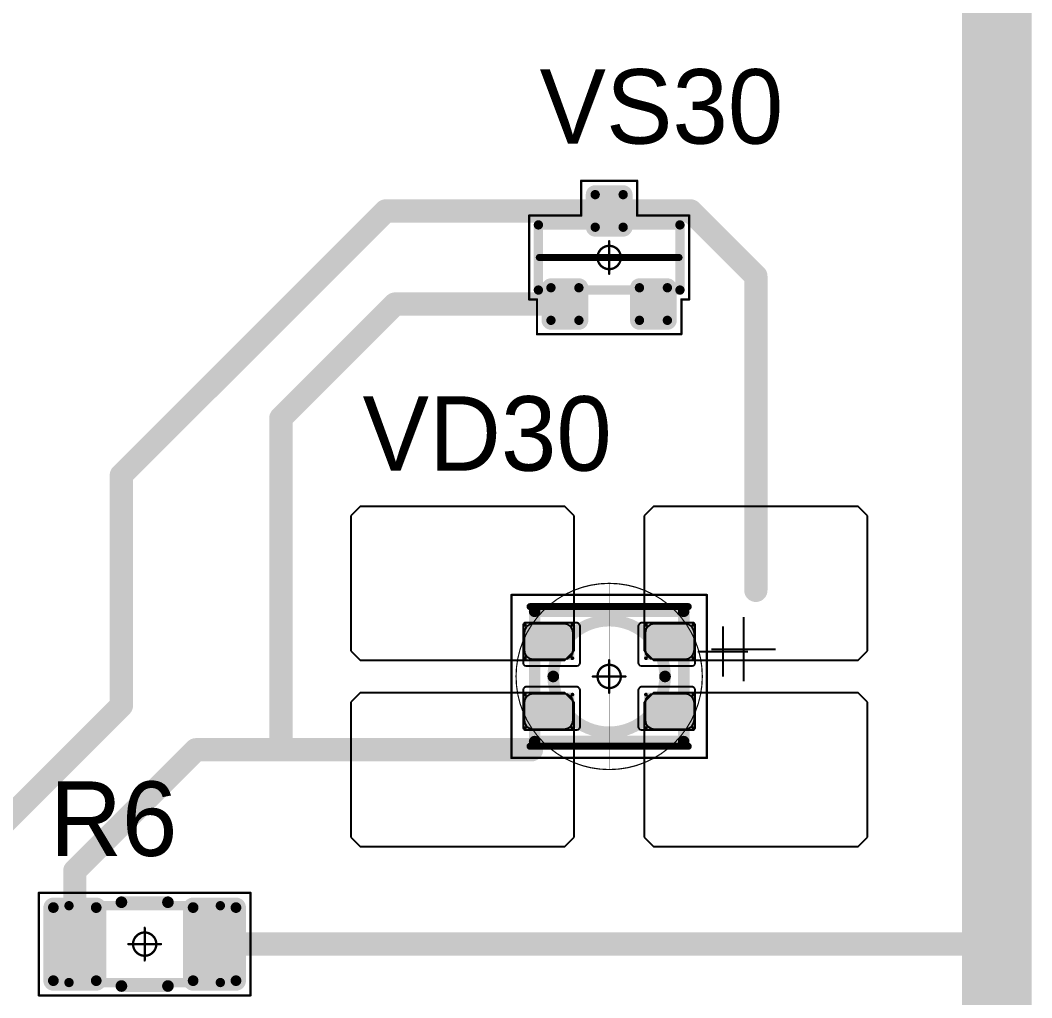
# Model space of a CAD drawing. Header units: millimetres. Extents: x 0 to 400, y 0 to 514.
# Drawn here: x 127.35 to 149.07, y 385.6 to 406.6 of the extents above; entities that cross this region are included whole.
import ezdxf

# ---------------------------------------------------------------- set-up
doc = ezdxf.new("R2010")
doc.units = ezdxf.units.MM
for name, color, linetype in [('Mechanical13', 56, 'Continuous'), ('Mechanical15', 56, 'Continuous'), ('Mechanical2', 216, 'Continuous'), ('TopLayer', 1, 'Continuous'), ('TopOverlay', 2, 'Continuous'), ('TopPaste', 8, 'Continuous'), ('TopSolder', 216, 'Continuous')]:
    doc.layers.add(name, color=color, linetype=linetype)

# ---------------------------------------------------------------- blocks, each defined once
blk = doc.blocks.new('SOT23_152')
at = {"layer": 'Mechanical13', "const_width": 0.2}
for points in [[(-0.7, 1.52), (0.7, 1.52)], [(-0.7, 1.52), (-0.7, -1.52)], [(0.7, 1.52), (0.7, -1.52)], [(-0.7, -1.52), (0.7, -1.52)]]:
    blk.add_lwpolyline(points, dxfattribs=at)
at = {"layer": 'Mechanical13', "const_width": 0.1}
for points in [[(-0.75, 1.52, 1), (-0.65, 1.52, 1)], [(-0.75, 1.52, 1), (-0.65, 1.52, 1)], [(0.65, 1.52, 1), (0.75, 1.52, 1)], [(0.65, 1.52, 1), (0.75, 1.52, 1)], [(-0.75, -1.52, 1), (-0.65, -1.52, 1)], [(-0.75, -1.52, 1), (-0.65, -1.52, 1)], [(0.65, -1.52, 1), (0.75, -1.52, 1)], [(0.65, -1.52, 1), (0.75, -1.52, 1)]]:
    blk.add_lwpolyline(points, format="xyb", close=True, dxfattribs=at)
at = {"layer": 'Mechanical15', "const_width": 0.05}
for points in [[(-0.9, 1.72), (-0.9, 1.55)], [(-0.9, 1.72), (0.9, 1.72)], [(0.9, 1.72), (0.9, 0.6)], [(-1.65, 1.55), (-1.65, -1.55)], [(-1.65, 1.55), (-0.9, 1.55)], [(0.9, 0.6), (1.65, 0.6)], [(1.65, 0.6), (1.65, -0.6)], [(0, 0.35), (0, -0.35)], [(-0.35, 0), (0.35, 0)], [(0.9, -0.6), (1.65, -0.6)], [(0.9, -0.6), (0.9, -1.72)], [(-1.65, -1.55), (-0.9, -1.55)], [(-0.9, -1.55), (-0.9, -1.72)], [(-0.9, -1.72), (0.9, -1.72)]]:
    blk.add_lwpolyline(points, dxfattribs=at)
at = {"layer": 'Mechanical15'}
for points, const_width in [([(-0.913, 1.72, 1), (-0.888, 1.72, 1)], 0.025), ([(-0.913, 1.72, 1), (-0.888, 1.72, 1)], 0.025), ([(0.888, 1.72, 1), (0.913, 1.72, 1)], 0.025), ([(0.888, 1.72, 1), (0.913, 1.72, 1)], 0.025), ([(-1.662, 1.55, 1), (-1.637, 1.55, 1)], 0.025), ([(-1.662, 1.55, 1), (-1.637, 1.55, 1)], 0.025), ([(-0.913, 1.55, 1), (-0.888, 1.55, 1)], 0.025), ([(-0.913, 1.55, 1), (-0.888, 1.55, 1)], 0.025), ([(0.888, 0.6, 1), (0.913, 0.6, 1)], 0.025), ([(0.888, 0.6, 1), (0.913, 0.6, 1)], 0.025), ([(1.637, 0.6, 1), (1.662, 0.6, 1)], 0.025), ([(1.637, 0.6, 1), (1.662, 0.6, 1)], 0.025), ([(0.25, 0, 1), (-0.25, 0, 1)], 0.05), ([(-0.012, 0.35, 1), (0.012, 0.35, 1)], 0.025), ([(-0.362, 0, 1), (-0.337, 0, 1)], 0.025), ([(-0.262, 0, 1), (-0.238, 0, 1)], 0.025), ([(0.238, 0, 1), (0.262, 0, 1)], 0.025), ([(0.337, 0, 1), (0.362, 0, 1)], 0.025), ([(-0.012, -0.35, 1), (0.012, -0.35, 1)], 0.025), ([(0.888, -0.6, 1), (0.913, -0.6, 1)], 0.025), ([(0.888, -0.6, 1), (0.913, -0.6, 1)], 0.025), ([(1.637, -0.6, 1), (1.662, -0.6, 1)], 0.025), ([(1.637, -0.6, 1), (1.662, -0.6, 1)], 0.025), ([(-1.662, -1.55, 1), (-1.637, -1.55, 1)], 0.025), ([(-1.662, -1.55, 1), (-1.637, -1.55, 1)], 0.025), ([(-0.913, -1.55, 1), (-0.888, -1.55, 1)], 0.025), ([(-0.913, -1.55, 1), (-0.888, -1.55, 1)], 0.025), ([(-0.913, -1.72, 1), (-0.888, -1.72, 1)], 0.025), ([(-0.913, -1.72, 1), (-0.888, -1.72, 1)], 0.025), ([(0.888, -1.72, 1), (0.913, -1.72, 1)], 0.025), ([(0.888, -1.72, 1), (0.913, -1.72, 1)], 0.025)]:
    blk.add_lwpolyline(points, format="xyb", close=True, dxfattribs=dict(at, const_width=const_width))
at = {"layer": 'TopLayer', "const_width": 0.1}
for points in [[(-1.4, 1.25, 1), (-1.3, 1.25, 1)], [(-0.7, 1.25, 1), (-0.6, 1.25, 1)], [(-1.4, 0.65, 1), (-1.3, 0.65, 1)], [(-0.7, 0.65, 1), (-0.6, 0.65, 1)], [(0.6, 0.3, 1), (0.7, 0.3, 1)], [(1.3, 0.3, 1), (1.4, 0.3, 1)], [(0.6, -0.3, 1), (0.7, -0.3, 1)], [(1.3, -0.3, 1), (1.4, -0.3, 1)], [(-1.4, -0.65, 1), (-1.3, -0.65, 1)], [(-0.7, -0.65, 1), (-0.6, -0.65, 1)], [(-1.4, -1.25, 1), (-1.3, -1.25, 1)], [(-0.7, -1.25, 1), (-0.6, -1.25, 1)]]:
    blk.add_lwpolyline(points, format="xyb", close=True, dxfattribs=at)
at = {"layer": 'TopLayer'}
for points in [[(-1.35, 1.35), (-1.35, 0.55), (-0.65, 1.35), (-0.65, 0.55)], [(-1.45, 1.25), (-1.45, 0.65), (-0.55, 1.25), (-0.55, 0.65)], [(0.55, 0.3), (0.55, -0.3), (1.45, 0.3), (1.45, -0.3)], [(0.65, 0.4), (0.65, -0.4), (1.35, 0.4), (1.35, -0.4)], [(-1.45, -0.65), (-1.45, -1.25), (-0.55, -0.65), (-0.55, -1.25)], [(-1.35, -0.55), (-1.35, -1.35), (-0.65, -0.55), (-0.65, -1.35)]]:
    blk.add_solid(points, dxfattribs=at)
at = {"layer": 'TopOverlay', "const_width": 0.15}
blk.add_lwpolyline([(0, 1.5), (0, -1.5)], dxfattribs=at)
at = {"layer": 'TopOverlay', "const_width": 0.075}
for points in [[(-0.038, 1.5, 1), (0.038, 1.5, 1)], [(-0.038, -1.5, 1), (0.038, -1.5, 1)]]:
    blk.add_lwpolyline(points, format="xyb", close=True, dxfattribs=at)
at = {"layer": 'TopPaste', "const_width": 0.075}
for points in [[(-1.387, 1.25, 1), (-1.313, 1.25, 1)], [(-0.687, 1.25, 1), (-0.613, 1.25, 1)], [(-1.387, 0.65, 1), (-1.313, 0.65, 1)], [(-0.687, 0.65, 1), (-0.613, 0.65, 1)], [(0.613, 0.3, 1), (0.687, 0.3, 1)], [(1.313, 0.3, 1), (1.387, 0.3, 1)], [(0.613, -0.3, 1), (0.687, -0.3, 1)], [(1.313, -0.3, 1), (1.387, -0.3, 1)], [(-1.387, -0.65, 1), (-1.313, -0.65, 1)], [(-0.687, -0.65, 1), (-0.613, -0.65, 1)], [(-1.387, -1.25, 1), (-1.313, -1.25, 1)], [(-0.687, -1.25, 1), (-0.613, -1.25, 1)]]:
    blk.add_lwpolyline(points, format="xyb", close=True, dxfattribs=at)
at = {"layer": 'TopPaste'}
for points in [[(-1.35, 1.325), (-1.35, 0.575), (-0.65, 1.325), (-0.65, 0.575)], [(-1.425, 1.25), (-1.425, 0.65), (-0.575, 1.25), (-0.575, 0.65)], [(0.575, 0.3), (0.575, -0.3), (1.425, 0.3), (1.425, -0.3)], [(0.65, 0.375), (0.65, -0.375), (1.35, 0.375), (1.35, -0.375)], [(-1.425, -0.65), (-1.425, -1.25), (-0.575, -0.65), (-0.575, -1.25)], [(-1.35, -0.575), (-1.35, -1.325), (-0.65, -0.575), (-0.65, -1.325)]]:
    blk.add_solid(points, dxfattribs=at)
at = {"layer": 'TopSolder', "const_width": 0.202}
for points in [[(-1.451, 1.25, 1), (-1.249, 1.25, 1)], [(-0.751, 1.25, 1), (-0.549, 1.25, 1)], [(-1.451, 0.65, 1), (-1.249, 0.65, 1)], [(-0.751, 0.65, 1), (-0.549, 0.65, 1)], [(0.549, 0.3, 1), (0.751, 0.3, 1)], [(1.249, 0.3, 1), (1.451, 0.3, 1)], [(0.549, -0.3, 1), (0.751, -0.3, 1)], [(1.249, -0.3, 1), (1.451, -0.3, 1)], [(-1.451, -0.65, 1), (-1.249, -0.65, 1)], [(-0.751, -0.65, 1), (-0.549, -0.65, 1)], [(-1.451, -1.25, 1), (-1.249, -1.25, 1)], [(-0.751, -1.25, 1), (-0.549, -1.25, 1)]]:
    blk.add_lwpolyline(points, format="xyb", close=True, dxfattribs=at)
at = {"layer": 'TopSolder'}
for points in [[(-1.35, 1.452), (-1.35, 0.448), (-0.65, 1.452), (-0.65, 0.448)], [(-1.552, 1.25), (-1.552, 0.65), (-0.448, 1.25), (-0.448, 0.65)], [(0.65, 0.502), (0.65, -0.502), (1.35, 0.502), (1.35, -0.502)], [(0.448, 0.3), (0.448, -0.3), (1.552, 0.3), (1.552, -0.3)], [(-1.552, -0.65), (-1.552, -1.25), (-0.448, -0.65), (-0.448, -1.25)], [(-1.35, -0.448), (-1.35, -1.452), (-0.65, -0.448), (-0.65, -1.452)]]:
    blk.add_solid(points, dxfattribs=at)
blk = doc.blocks.new('E65F_325')
at = {"layer": 'Mechanical13'}
for p, q in [((2.441, 1.071), (2.441, 0)), ((1.905, 0.536), (2.976, 0.536))]:
    blk.add_line(p, q, dxfattribs=at)
at = {"layer": 'Mechanical13', "const_width": 0.25}
for points in [[(-1.6, -1.4), (-1.6, 1.4)], [(-1.6, 1.4), (1.6, 1.4)], [(1.6, -1.4), (1.6, 1.4)], [(-1.6, -1.4), (1.6, -1.4)]]:
    blk.add_lwpolyline(points, dxfattribs=at)
at = {"layer": 'Mechanical13'}
for points, const_width in [([(-1.663, 1.4, 1), (-1.538, 1.4, 1)], 0.125), ([(-1.663, 1.4, 1), (-1.538, 1.4, 1)], 0.125), ([(1.537, 1.4, 1), (1.662, 1.4, 1)], 0.125), ([(1.537, 1.4, 1), (1.662, 1.4, 1)], 0.125), ([(1.2, 0, 1), (-1.2, 0, 1)], 0.25), ([(-1.263, 0, 1), (-1.138, 0, 1)], 0.125), ([(1.137, 0, 1), (1.262, 0, 1)], 0.125), ([(-1.663, -1.4, 1), (-1.538, -1.4, 1)], 0.125), ([(-1.663, -1.4, 1), (-1.538, -1.4, 1)], 0.125), ([(1.537, -1.4, 1), (1.662, -1.4, 1)], 0.125), ([(1.537, -1.4, 1), (1.662, -1.4, 1)], 0.125)]:
    blk.add_lwpolyline(points, format="xyb", close=True, dxfattribs=dict(at, const_width=const_width))
at = {"layer": 'Mechanical15', "const_width": 0.05}
for points in [[(-2.1, 1.75), (2.1, 1.75)], [(-2.1, -1.75), (-2.1, 1.75)], [(2.1, -1.75), (2.1, 1.75)], [(0, -0.35), (0, 0.35)], [(0, -0.35), (0, 0.35)], [(-0.35, 0), (0.35, 0)], [(-0.35, 0), (0.35, 0)], [(-2.1, -1.75), (2.1, -1.75)]]:
    blk.add_lwpolyline(points, dxfattribs=at)
at = {"layer": 'Mechanical15'}
for points, const_width in [([(-2.113, 1.75, 1), (-2.088, 1.75, 1)], 0.025), ([(-2.113, 1.75, 1), (-2.088, 1.75, 1)], 0.025), ([(2.087, 1.75, 1), (2.112, 1.75, 1)], 0.025), ([(2.087, 1.75, 1), (2.112, 1.75, 1)], 0.025), ([(0.25, 0, 1), (-0.25, 0, 1)], 0.05), ([(0.25, 0, 1), (-0.25, 0, 1)], 0.05), ([(-0.013, 0.35, 1), (0.012, 0.35, 1)], 0.025), ([(-0.013, 0.35, 1), (0.012, 0.35, 1)], 0.025), ([(-0.363, 0, 1), (-0.338, 0, 1)], 0.025), ([(-0.363, 0, 1), (-0.338, 0, 1)], 0.025), ([(-0.263, 0, 1), (-0.238, 0, 1)], 0.025), ([(-0.263, 0, 1), (-0.238, 0, 1)], 0.025), ([(0.237, 0, 1), (0.262, 0, 1)], 0.025), ([(0.237, 0, 1), (0.262, 0, 1)], 0.025), ([(0.337, 0, 1), (0.362, 0, 1)], 0.025), ([(0.337, 0, 1), (0.362, 0, 1)], 0.025), ([(-0.013, -0.35, 1), (0.012, -0.35, 1)], 0.025), ([(-0.013, -0.35, 1), (0.012, -0.35, 1)], 0.025), ([(-2.113, -1.75, 1), (-2.088, -1.75, 1)], 0.025), ([(-2.113, -1.75, 1), (-2.088, -1.75, 1)], 0.025), ([(2.087, -1.75, 1), (2.112, -1.75, 1)], 0.025), ([(2.087, -1.75, 1), (2.112, -1.75, 1)], 0.025)]:
    blk.add_lwpolyline(points, format="xyb", close=True, dxfattribs=dict(at, const_width=const_width))
at = {"layer": 'TopLayer'}
for p, q in [((-5.35, 3.65), (-5.55, 3.45)), ((-0.95, 3.65), (-5.35, 3.65)), ((-5.35, 3.65), (-5.35, 3.65)), ((-0.75, 3.45), (-0.95, 3.65)), ((0.95, 3.65), (0.75, 3.45)), ((5.35, 3.65), (0.95, 3.65)), ((0.95, 3.65), (0.95, 3.65)), ((5.55, 3.45), (5.35, 3.65)), ((-5.55, 3.45), (-5.55, 3.45)), ((-5.55, 3.45), (-5.55, 0.55)), ((-0.75, 0.55), (-0.75, 3.45)), ((0.75, 3.45), (0.75, 3.45)), ((0.75, 3.45), (0.75, 0.55)), ((5.55, 0.55), (5.55, 3.45)), ((-5.55, 0.55), (-5.35, 0.35)), ((-0.95, 0.35), (-0.75, 0.55)), ((0.75, 0.55), (0.95, 0.35)), ((5.35, 0.35), (5.55, 0.55)), ((-5.35, 0.35), (-0.95, 0.35)), ((0.95, 0.35), (5.35, 0.35)), ((-5.35, -0.35), (-5.55, -0.55)), ((-0.95, -0.35), (-5.35, -0.35)), ((-5.35, -0.35), (-5.35, -0.35)), ((-0.75, -0.55), (-0.95, -0.35)), ((0.95, -0.35), (0.75, -0.55)), ((5.35, -0.35), (0.95, -0.35)), ((0.95, -0.35), (0.95, -0.35)), ((5.55, -0.55), (5.35, -0.35)), ((-5.55, -0.55), (-5.55, -0.55)), ((-5.55, -0.55), (-5.55, -3.45)), ((-0.75, -3.45), (-0.75, -0.55)), ((0.75, -0.55), (0.75, -0.55)), ((0.75, -0.55), (0.75, -3.45)), ((5.55, -3.45), (5.55, -0.55)), ((-5.55, -3.45), (-5.35, -3.65)), ((-0.95, -3.65), (-0.75, -3.45)), ((0.75, -3.45), (0.95, -3.65)), ((5.35, -3.65), (5.55, -3.45)), ((-5.35, -3.65), (-0.95, -3.65)), ((0.95, -3.65), (5.35, -3.65))]:
    blk.add_line(p, q, dxfattribs=at)
at = {"layer": 'TopLayer', "const_width": 0.04}
for points in [[(-1.83, 1.11, 1), (-1.79, 1.11, 1)], [(-0.81, 1.11, 1), (-0.77, 1.11, 1)], [(0.77, 1.11, 1), (0.81, 1.11, 1)], [(1.79, 1.11, 1), (1.83, 1.11, 1)], [(-1.83, 0.39, 1), (-1.79, 0.39, 1)], [(-0.81, 0.39, 1), (-0.77, 0.39, 1)], [(0.77, 0.39, 1), (0.81, 0.39, 1)], [(1.79, 0.39, 1), (1.83, 0.39, 1)], [(-1.83, -0.39, 1), (-1.79, -0.39, 1)], [(-0.81, -0.39, 1), (-0.77, -0.39, 1)], [(0.77, -0.39, 1), (0.81, -0.39, 1)], [(1.79, -0.39, 1), (1.83, -0.39, 1)], [(-1.83, -1.11, 1), (-1.79, -1.11, 1)], [(-0.81, -1.11, 1), (-0.77, -1.11, 1)], [(0.77, -1.11, 1), (0.81, -1.11, 1)], [(1.79, -1.11, 1), (1.83, -1.11, 1)]]:
    blk.add_lwpolyline(points, format="xyb", close=True, dxfattribs=at)
at = {"layer": 'TopLayer'}
for points in [[(-1.85, 1.11), (-1.85, 0.39), (-0.75, 1.11), (-0.75, 0.39)], [(-1.81, 1.15), (-1.81, 0.35), (-0.79, 1.15), (-0.79, 0.35)], [(0.75, 1.11), (0.75, 0.39), (1.85, 1.11), (1.85, 0.39)], [(0.79, 1.15), (0.79, 0.35), (1.81, 1.15), (1.81, 0.35)], [(-1.85, -0.39), (-1.85, -1.11), (-0.75, -0.39), (-0.75, -1.11)], [(-1.81, -0.35), (-1.81, -1.15), (-0.79, -0.35), (-0.79, -1.15)], [(0.75, -0.39), (0.75, -1.11), (1.85, -0.39), (1.85, -1.11)], [(0.79, -0.35), (0.79, -1.15), (1.81, -0.35), (1.81, -1.15)]]:
    blk.add_solid(points, dxfattribs=at)
at = {"layer": 'TopOverlay'}
for p, q in [((2.886, 1.271), (2.886, -0.1)), ((2.2, 0.586), (3.571, 0.586))]:
    blk.add_line(p, q, dxfattribs=at)
at = {"layer": 'TopOverlay', "const_width": 0.15}
for points in [[(-1.7, 1.5), (1.7, 1.5)], [(-1.7, -1.5), (1.7, -1.5)]]:
    blk.add_lwpolyline(points, dxfattribs=at)
at = {"layer": 'TopOverlay', "const_width": 0.075}
for points in [[(-1.738, 1.5, 1), (-1.663, 1.5, 1)], [(1.662, 1.5, 1), (1.737, 1.5, 1)], [(-1.738, -1.5, 1), (-1.663, -1.5, 1)], [(1.662, -1.5, 1), (1.737, -1.5, 1)]]:
    blk.add_lwpolyline(points, format="xyb", close=True, dxfattribs=at)
at = {"layer": 'TopPaste'}
for p, q in [((-1.711, 1.114), (-1.773, 1.073)), ((-1.638, 1.129), (-1.711, 1.114)), ((-0.963, 1.129), (-1.638, 1.129)), ((-0.889, 1.114), (-0.963, 1.129)), ((-0.827, 1.073), (-0.889, 1.114)), ((0.889, 1.114), (0.827, 1.073)), ((0.962, 1.129), (0.889, 1.114)), ((1.637, 1.129), (0.962, 1.129)), ((1.711, 1.114), (1.637, 1.129)), ((1.773, 1.073), (1.711, 1.114)), ((-1.814, 1.011), (-1.829, 0.938)), ((-1.829, 0.938), (-1.829, 0.563)), ((-1.773, 1.073), (-1.814, 1.011)), ((-0.786, 1.011), (-0.827, 1.073)), ((-0.771, 0.938), (-0.786, 1.011)), ((-0.771, 0.563), (-0.771, 0.938)), ((0.786, 1.011), (0.771, 0.938)), ((0.771, 0.938), (0.771, 0.563)), ((0.827, 1.073), (0.786, 1.011)), ((1.814, 1.011), (1.773, 1.073)), ((1.829, 0.938), (1.814, 1.011)), ((1.829, 0.563), (1.829, 0.938)), ((-1.829, 0.563), (-1.814, 0.489)), ((-1.814, 0.489), (-1.773, 0.427)), ((-0.827, 0.427), (-0.786, 0.489)), ((-0.786, 0.489), (-0.771, 0.563)), ((0.771, 0.563), (0.786, 0.489)), ((0.786, 0.489), (0.827, 0.427)), ((1.773, 0.427), (1.814, 0.489)), ((1.814, 0.489), (1.829, 0.563)), ((-1.773, 0.427), (-1.711, 0.386)), ((-1.711, 0.386), (-1.638, 0.371)), ((-1.638, 0.371), (-0.963, 0.371)), ((-0.963, 0.371), (-0.889, 0.386)), ((-0.889, 0.386), (-0.827, 0.427)), ((0.827, 0.427), (0.889, 0.386)), ((0.889, 0.386), (0.962, 0.371)), ((0.962, 0.371), (1.637, 0.371)), ((1.637, 0.371), (1.711, 0.386)), ((1.711, 0.386), (1.773, 0.427)), ((-1.773, -0.427), (-1.814, -0.489)), ((-1.711, -0.386), (-1.773, -0.427)), ((-1.638, -0.371), (-1.711, -0.386)), ((-0.963, -0.371), (-1.638, -0.371)), ((-0.889, -0.386), (-0.963, -0.371)), ((-0.827, -0.427), (-0.889, -0.386)), ((-0.786, -0.489), (-0.827, -0.427)), ((0.827, -0.427), (0.786, -0.489)), ((0.889, -0.386), (0.827, -0.427)), ((0.962, -0.371), (0.889, -0.386)), ((1.637, -0.371), (0.962, -0.371)), ((1.711, -0.386), (1.637, -0.371)), ((1.773, -0.427), (1.711, -0.386)), ((1.814, -0.489), (1.773, -0.427)), ((-1.814, -0.489), (-1.829, -0.563)), ((-1.829, -0.563), (-1.829, -0.938)), ((-0.771, -0.563), (-0.786, -0.489)), ((-0.771, -0.938), (-0.771, -0.563)), ((0.786, -0.489), (0.771, -0.563)), ((0.771, -0.563), (0.771, -0.938)), ((1.829, -0.563), (1.814, -0.489)), ((1.829, -0.938), (1.829, -0.563)), ((-1.829, -0.938), (-1.814, -1.011)), ((-1.814, -1.011), (-1.773, -1.073)), ((-1.773, -1.073), (-1.711, -1.114)), ((-0.889, -1.114), (-0.827, -1.073)), ((-0.827, -1.073), (-0.786, -1.011)), ((-0.786, -1.011), (-0.771, -0.938)), ((0.771, -0.938), (0.786, -1.011)), ((0.786, -1.011), (0.827, -1.073)), ((0.827, -1.073), (0.889, -1.114)), ((1.711, -1.114), (1.773, -1.073)), ((1.773, -1.073), (1.814, -1.011)), ((1.814, -1.011), (1.829, -0.938)), ((-1.711, -1.114), (-1.638, -1.129)), ((-1.638, -1.129), (-0.963, -1.129)), ((-0.963, -1.129), (-0.889, -1.114)), ((0.889, -1.114), (0.962, -1.129)), ((0.962, -1.129), (1.637, -1.129)), ((1.637, -1.129), (1.711, -1.114))]:
    blk.add_line(p, q, dxfattribs=at)
at = {"layer": 'TopSolder'}
for p, q in [((-1.842, 1.129), (-1.85, 1.111)), ((-1.85, 1.111), (-1.85, 1.101)), ((-1.85, 1.101), (-1.85, 1.101)), ((-1.85, 1.101), (-1.85, 0.301)), ((-1.828, 1.143), (-1.842, 1.129)), ((-1.81, 1.151), (-1.828, 1.143)), ((-1.8, 1.151), (-1.81, 1.151)), ((-0.7, 1.151), (-1.8, 1.151)), ((-0.685, 1.151), (-0.7, 1.151)), ((-0.7, 1.151), (-0.7, 1.151)), ((-0.658, 1.139), (-0.685, 1.151)), ((-0.636, 1.118), (-0.658, 1.139)), ((-0.625, 1.09), (-0.636, 1.118)), ((-0.625, 1.076), (-0.625, 1.09)), ((0.636, 1.118), (0.625, 1.09)), ((0.625, 1.09), (0.625, 1.076)), ((0.657, 1.139), (0.636, 1.118)), ((0.685, 1.151), (0.657, 1.139)), ((0.7, 1.151), (0.685, 1.151)), ((1.8, 1.151), (0.7, 1.151)), ((1.81, 1.151), (1.8, 1.151)), ((1.8, 1.151), (1.8, 1.151)), ((1.828, 1.143), (1.81, 1.151)), ((1.842, 1.129), (1.828, 1.143)), ((1.85, 1.111), (1.842, 1.129)), ((1.85, 1.101), (1.85, 1.111)), ((1.85, 0.301), (1.85, 1.101)), ((-0.625, 0.301), (-0.625, 1.076)), ((0.625, 1.076), (0.625, 1.076)), ((0.625, 1.076), (0.625, 0.301)), ((-1.85, 0.301), (-1.85, 0.286)), ((-1.85, 0.286), (-1.839, 0.258)), ((-1.839, 0.258), (-1.818, 0.237)), ((-1.818, 0.237), (-1.79, 0.226)), ((-1.79, 0.226), (-1.775, 0.226)), ((-1.775, 0.226), (-1.775, 0.226)), ((-1.775, 0.226), (-0.7, 0.226)), ((-0.7, 0.226), (-0.685, 0.226)), ((-0.685, 0.226), (-0.658, 0.237)), ((-0.658, 0.237), (-0.636, 0.258)), ((-0.636, 0.258), (-0.625, 0.286)), ((-0.625, 0.286), (-0.625, 0.301)), ((-0.625, 0.301), (-0.625, 0.301)), ((0.625, 0.301), (0.625, 0.286)), ((0.625, 0.286), (0.636, 0.258)), ((0.636, 0.258), (0.657, 0.237)), ((0.657, 0.237), (0.685, 0.226)), ((0.685, 0.226), (0.7, 0.226)), ((0.7, 0.226), (0.7, 0.226)), ((0.7, 0.226), (1.775, 0.226)), ((1.775, 0.226), (1.79, 0.226)), ((1.79, 0.226), (1.817, 0.237)), ((1.817, 0.237), (1.839, 0.258)), ((1.839, 0.258), (1.85, 0.286)), ((1.85, 0.286), (1.85, 0.301)), ((1.85, 0.301), (1.85, 0.301)), ((-1.839, -0.257), (-1.85, -0.285)), ((-1.85, -0.285), (-1.85, -0.299)), ((-1.85, -0.299), (-1.85, -0.299)), ((-1.85, -0.299), (-1.85, -1.099)), ((-1.818, -0.236), (-1.839, -0.257)), ((-1.79, -0.224), (-1.818, -0.236)), ((-1.775, -0.224), (-1.79, -0.224)), ((-0.7, -0.224), (-1.775, -0.224)), ((-0.685, -0.224), (-0.7, -0.224)), ((-0.7, -0.224), (-0.7, -0.224)), ((-0.658, -0.236), (-0.685, -0.224)), ((-0.636, -0.257), (-0.658, -0.236)), ((-0.625, -0.285), (-0.636, -0.257)), ((-0.625, -0.299), (-0.625, -0.285)), ((-0.625, -1.074), (-0.625, -0.299)), ((0.636, -0.257), (0.625, -0.285)), ((0.625, -0.285), (0.625, -0.299)), ((0.625, -0.299), (0.625, -0.299)), ((0.625, -0.299), (0.625, -1.074)), ((0.657, -0.236), (0.636, -0.257)), ((0.685, -0.224), (0.657, -0.236)), ((0.7, -0.224), (0.685, -0.224)), ((1.775, -0.224), (0.7, -0.224)), ((1.79, -0.224), (1.775, -0.224)), ((1.775, -0.224), (1.775, -0.224)), ((1.817, -0.236), (1.79, -0.224)), ((1.839, -0.257), (1.817, -0.236)), ((1.85, -0.285), (1.839, -0.257)), ((1.85, -0.299), (1.85, -0.285)), ((1.85, -1.099), (1.85, -0.299)), ((-0.625, -1.089), (-0.625, -1.074)), ((-0.625, -1.074), (-0.625, -1.074)), ((0.625, -1.074), (0.625, -1.089)), ((-1.85, -1.099), (-1.85, -1.109)), ((-1.85, -1.109), (-1.842, -1.128)), ((-1.842, -1.128), (-1.828, -1.142)), ((-1.828, -1.142), (-1.81, -1.149)), ((-1.81, -1.149), (-1.8, -1.149)), ((-1.8, -1.149), (-0.7, -1.149)), ((-1.8, -1.149), (-1.8, -1.149)), ((-0.7, -1.149), (-0.685, -1.149)), ((-0.685, -1.149), (-0.658, -1.138)), ((-0.658, -1.138), (-0.636, -1.117)), ((-0.636, -1.117), (-0.625, -1.089)), ((0.625, -1.089), (0.636, -1.117)), ((0.636, -1.117), (0.657, -1.138)), ((0.657, -1.138), (0.685, -1.149)), ((0.685, -1.149), (0.7, -1.149)), ((0.7, -1.149), (1.8, -1.149)), ((0.7, -1.149), (0.7, -1.149)), ((1.8, -1.149), (1.81, -1.149)), ((1.81, -1.149), (1.828, -1.142)), ((1.828, -1.142), (1.842, -1.128)), ((1.842, -1.128), (1.85, -1.109)), ((1.85, -1.109), (1.85, -1.099)), ((1.85, -1.099), (1.85, -1.099))]:
    blk.add_line(p, q, dxfattribs=at)
blk = doc.blocks.new('RC1206S_386')
at = {"layer": 'Mechanical13', "const_width": 0.2}
for points in [[(-1.625, -0.825), (-1.625, 0.825)], [(-1.625, 0.825), (1.625, 0.825)], [(1.625, -0.825), (1.625, 0.825)], [(-1.625, -0.825), (1.625, -0.825)]]:
    blk.add_lwpolyline(points, dxfattribs=at)
at = {"layer": 'Mechanical13', "const_width": 0.1}
for points in [[(-1.675, 0.825, 1), (-1.575, 0.825, 1)], [(-1.675, 0.825, 1), (-1.575, 0.825, 1)], [(1.575, 0.825, 1), (1.675, 0.825, 1)], [(1.575, 0.825, 1), (1.675, 0.825, 1)], [(-1.675, -0.825, 1), (-1.575, -0.825, 1)], [(-1.675, -0.825, 1), (-1.575, -0.825, 1)], [(1.575, -0.825, 1), (1.675, -0.825, 1)], [(1.575, -0.825, 1), (1.675, -0.825, 1)]]:
    blk.add_lwpolyline(points, format="xyb", close=True, dxfattribs=at)
at = {"layer": 'Mechanical15', "const_width": 0.05}
for points in [[(-2.275, -1.1), (-2.275, 1.1)], [(-2.275, 1.1), (2.275, 1.1)], [(2.275, -1.1), (2.275, 1.1)], [(0, -0.35), (0, 0.35)], [(-0.35, 0), (0.35, 0)], [(-2.275, -1.1), (2.275, -1.1)]]:
    blk.add_lwpolyline(points, dxfattribs=at)
at = {"layer": 'Mechanical15'}
for points, const_width in [([(-2.287, 1.1, 1), (-2.262, 1.1, 1)], 0.025), ([(-2.287, 1.1, 1), (-2.262, 1.1, 1)], 0.025), ([(2.262, 1.1, 1), (2.287, 1.1, 1)], 0.025), ([(2.262, 1.1, 1), (2.287, 1.1, 1)], 0.025), ([(0.25, 0, 1), (-0.25, 0, 1)], 0.05), ([(-0.012, 0.35, 1), (0.012, 0.35, 1)], 0.025), ([(-0.362, 0, 1), (-0.337, 0, 1)], 0.025), ([(-0.262, 0, 1), (-0.238, 0, 1)], 0.025), ([(0.238, 0, 1), (0.262, 0, 1)], 0.025), ([(0.337, 0, 1), (0.362, 0, 1)], 0.025), ([(-0.012, -0.35, 1), (0.012, -0.35, 1)], 0.025), ([(-2.287, -1.1, 1), (-2.262, -1.1, 1)], 0.025), ([(-2.287, -1.1, 1), (-2.262, -1.1, 1)], 0.025), ([(2.262, -1.1, 1), (2.287, -1.1, 1)], 0.025), ([(2.262, -1.1, 1), (2.287, -1.1, 1)], 0.025)]:
    blk.add_lwpolyline(points, format="xyb", close=True, dxfattribs=dict(at, const_width=const_width))
at = {"layer": 'TopLayer', "const_width": 0.115}
for points in [[(-2.018, 0.785, 1), (-1.903, 0.785, 1)], [(-1.098, 0.785, 1), (-0.983, 0.785, 1)], [(0.983, 0.785, 1), (1.098, 0.785, 1)], [(1.903, 0.785, 1), (2.018, 0.785, 1)], [(-2.018, -0.785, 1), (-1.903, -0.785, 1)], [(-1.098, -0.785, 1), (-0.983, -0.785, 1)], [(0.983, -0.785, 1), (1.098, -0.785, 1)], [(1.903, -0.785, 1), (2.018, -0.785, 1)]]:
    blk.add_lwpolyline(points, format="xyb", close=True, dxfattribs=at)
at = {"layer": 'TopLayer'}
for points in [[(-1.96, -0.9), (-1.04, -0.9), (-1.96, 0.9), (-1.04, 0.9)], [(1.04, -0.9), (1.96, -0.9), (1.04, 0.9), (1.96, 0.9)], [(-2.075, -0.785), (-0.925, -0.785), (-2.075, 0.785), (-0.925, 0.785)], [(0.925, -0.785), (2.075, -0.785), (0.925, 0.785), (2.075, 0.785)]]:
    blk.add_solid(points, dxfattribs=at)
at = {"layer": 'TopOverlay', "const_width": 0.25}
for points in [[(-0.5, 0.9), (0.5, 0.9)], [(-0.5, -0.9), (0.5, -0.9)]]:
    blk.add_lwpolyline(points, dxfattribs=at)
at = {"layer": 'TopOverlay', "const_width": 0.125}
for points in [[(-0.562, 0.9, 1), (-0.437, 0.9, 1)], [(0.437, 0.9, 1), (0.562, 0.9, 1)], [(-0.562, -0.9, 1), (-0.437, -0.9, 1)], [(0.437, -0.9, 1), (0.562, -0.9, 1)]]:
    blk.add_lwpolyline(points, format="xyb", close=True, dxfattribs=at)
at = {"layer": 'TopPaste', "const_width": 0.09}
for points in [[(-2.005, 0.785, 1), (-1.915, 0.785, 1)], [(-1.085, 0.785, 1), (-0.995, 0.785, 1)], [(0.995, 0.785, 1), (1.085, 0.785, 1)], [(1.915, 0.785, 1), (2.005, 0.785, 1)], [(-2.005, -0.785, 1), (-1.915, -0.785, 1)], [(-1.085, -0.785, 1), (-0.995, -0.785, 1)], [(0.995, -0.785, 1), (1.085, -0.785, 1)], [(1.915, -0.785, 1), (2.005, -0.785, 1)]]:
    blk.add_lwpolyline(points, format="xyb", close=True, dxfattribs=at)
at = {"layer": 'TopPaste'}
for points in [[(-1.96, -0.875), (-1.04, -0.875), (-1.96, 0.875), (-1.04, 0.875)], [(1.04, -0.875), (1.96, -0.875), (1.04, 0.875), (1.96, 0.875)], [(-2.05, -0.785), (-0.95, -0.785), (-2.05, 0.785), (-0.95, 0.785)], [(0.95, -0.785), (2.05, -0.785), (0.95, 0.785), (2.05, 0.785)]]:
    blk.add_solid(points, dxfattribs=at)
at = {"layer": 'TopSolder', "const_width": 0.215}
for points in [[(-2.068, 0.785, 1), (-1.853, 0.785, 1)], [(-1.148, 0.785, 1), (-0.933, 0.785, 1)], [(0.933, 0.785, 1), (1.148, 0.785, 1)], [(1.853, 0.785, 1), (2.068, 0.785, 1)], [(-2.068, -0.785, 1), (-1.853, -0.785, 1)], [(-1.148, -0.785, 1), (-0.933, -0.785, 1)], [(0.933, -0.785, 1), (1.148, -0.785, 1)], [(1.853, -0.785, 1), (2.068, -0.785, 1)]]:
    blk.add_lwpolyline(points, format="xyb", close=True, dxfattribs=at)
at = {"layer": 'TopSolder'}
for points in [[(-1.96, -1), (-1.04, -1), (-1.96, 1), (-1.04, 1)], [(1.04, -1), (1.96, -1), (1.04, 1), (1.96, 1)], [(-2.175, -0.785), (-0.825, -0.785), (-2.175, 0.785), (-0.825, 0.785)], [(0.825, -0.785), (2.175, -0.785), (0.825, 0.785), (2.175, 0.785)]]:
    blk.add_solid(points, dxfattribs=at)

msp = doc.modelspace()

# ---------------------------------------------------------------- linework, layer by layer
at = {"layer": 'Mechanical2'}
for points, const_width in [([(142, 392.5, 1), (138, 392.5, 1)], 0.0254), ([(140, 394.5, 1), (140, 394.5, 1)], 0.0005), ([(137.994, 392.5, 1), (138.006, 392.5, 1)], 0.0127), ([(138, 392.5, 1), (138, 392.5, 1)], 0.0005), ([(141.994, 392.5, 1), (142.006, 392.5, 1)], 0.0127), ([(142, 392.5, 1), (142, 392.5, 1)], 0.0005), ([(140, 390.5, 1), (140, 390.5, 1)], 0.0005)]:
    msp.add_lwpolyline(points, format="xyb", close=True, dxfattribs=dict(at, const_width=const_width))
at = {"layer": 'Mechanical2', "const_width": 0.001}
for points in [[(140, 390.5), (140, 394.5)], [(138, 392.5), (142, 392.5)]]:
    msp.add_lwpolyline(points, dxfattribs=at)
at = {"layer": 'TopLayer'}
for points, const_width in [([(148.325, 386.675), (148.325, 438.65)], 1.5), ([(129.525, 396.825), (135.2, 402.5)], 0.5), ([(135.2, 402.5), (140, 402.5)], 0.5), ([(140, 402.5), (141.75, 402.5)], 0.5), ([(141.75, 402.5), (143.15, 401.1)], 0.5), ([(143.15, 394.35), (143.15, 401.1)], 0.5), ([(132.95, 398.05), (135.4, 400.5)], 0.5), ([(135.4, 400.5), (139.05, 400.5)], 0.5), ([(132.95, 391.025), (132.95, 398.05)], 0.5), ([(129.525, 391.875), (129.525, 396.825)], 0.5), ([(125.525, 387.875), (129.525, 391.875)], 0.5), ([(128.525, 388.325), (131.125, 390.925)], 0.5), ([(131.125, 390.925), (138.332, 390.925)], 0.5), ([(128.525, 386.75), (128.525, 388.325)], 0.5), ([(148.325, 384.15), (148.325, 386.675)], 1.5), ([(131.525, 386.75), (148.25, 386.75)], 0.5), ([(148.25, 386.75), (148.325, 386.675)], 0.5)]:
    msp.add_lwpolyline(points, dxfattribs=dict(at, const_width=const_width))
for points, const_width in [([(135.075, 402.5, 1), (135.325, 402.5, 1)], 0.25), ([(135.075, 402.5, 1), (135.325, 402.5, 1)], 0.25), ([(139.875, 402.5, 1), (140.125, 402.5, 1)], 0.25), ([(139.875, 402.5, 1), (140.125, 402.5, 1)], 0.25), ([(141.625, 402.5, 1), (141.875, 402.5, 1)], 0.25), ([(141.625, 402.5, 1), (141.875, 402.5, 1)], 0.25), ([(143.025, 401.1, 1), (143.275, 401.1, 1)], 0.25), ([(143.025, 401.1, 1), (143.275, 401.1, 1)], 0.25), ([(135.275, 400.5, 1), (135.525, 400.5, 1)], 0.25), ([(135.275, 400.5, 1), (135.525, 400.5, 1)], 0.25), ([(138.925, 400.5, 1), (139.175, 400.5, 1)], 0.25), ([(132.825, 398.05, 1), (133.075, 398.05, 1)], 0.25), ([(132.825, 398.05, 1), (133.075, 398.05, 1)], 0.25), ([(129.4, 396.825, 1), (129.65, 396.825, 1)], 0.25), ([(129.4, 396.825, 1), (129.65, 396.825, 1)], 0.25), ([(143.025, 394.35, 1), (143.275, 394.35, 1)], 0.25), ([(129.4, 391.875, 1), (129.65, 391.875, 1)], 0.25), ([(129.4, 391.875, 1), (129.65, 391.875, 1)], 0.25), ([(132.825, 391.025, 1), (133.075, 391.025, 1)], 0.25), ([(131, 390.925, 1), (131.25, 390.925, 1)], 0.25), ([(131, 390.925, 1), (131.25, 390.925, 1)], 0.25), ([(138.207, 390.925, 1), (138.457, 390.925, 1)], 0.25), ([(128.4, 388.325, 1), (128.65, 388.325, 1)], 0.25), ([(128.4, 388.325, 1), (128.65, 388.325, 1)], 0.25), ([(147.95, 386.675, 1), (148.7, 386.675, 1)], 0.75), ([(147.95, 386.675, 1), (148.7, 386.675, 1)], 0.75), ([(128.4, 386.75, 1), (128.65, 386.75, 1)], 0.25), ([(131.4, 386.75, 1), (131.65, 386.75, 1)], 0.25), ([(148.125, 386.75, 1), (148.375, 386.75, 1)], 0.25), ([(148.125, 386.75, 1), (148.375, 386.75, 1)], 0.25), ([(148.2, 386.675, 1), (148.45, 386.675, 1)], 0.25)]:
    msp.add_lwpolyline(points, format="xyb", close=True, dxfattribs=dict(at, const_width=const_width))

# ---------------------------------------------------------------- block references
for name, p, rotation in [('SOT23_152', (140, 401.5), 90), ('E65F_325', (140, 392.5), 360), ('RC1206S_386', (130.025, 386.75), 360)]:
    msp.add_blockref(name, p, dxfattribs=dict(rotation=rotation))

# ---------------------------------------------------------------- texts
at = {"layer": 'TopOverlay'}
for s, p in [('VS30', (138.505, 403.945)), ('VD30', (134.704, 396.92)), ('R6', (127.991, 388.645))]:
    msp.add_text(s, height=1.6, dxfattribs=at).set_placement(p)

doc.saveas('drawing.dxf')
